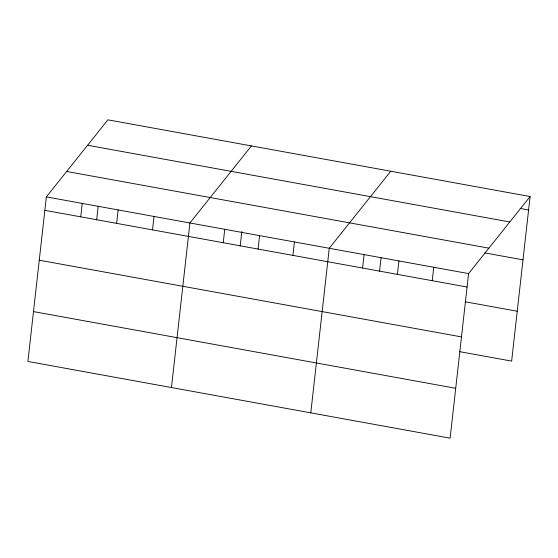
<?xml version="1.0" encoding="UTF-8"?>
<svg xmlns="http://www.w3.org/2000/svg" width="558" height="558" viewBox="0 0 558 558"><rect width="100%" height="100%" fill="white"/><g stroke="black" fill="none" stroke-linecap="round" stroke-linejoin="round"><path stroke-width="0.84" d="M46.363 196.897L27.9 361.465L450.125 438.17L468.587 273.594L530.1 196.535L107.875 119.831L46.363 196.897L468.587 273.594M80.743 216.846L82.249 203.412M96.646 219.971L98.18 206.265M116.629 223.367L118.136 209.934M152.522 229.889L154.029 216.455M171.459 387.545L189.915 222.977L251.428 145.91M223.242 242.737L224.748 229.303M240.198 246.05L241.83 231.486M258.075 249.063L259.582 235.629M292.908 255.39L294.415 241.956M310.792 412.857L329.248 248.282L390.767 171.222M362.574 268.042L364.081 254.615M379.531 271.355L381.072 257.656M397.415 274.376L398.921 260.942M432.248 280.702L433.754 267.268M530.1 196.535L511.637 361.103L459.813 351.693M520.098 208.427L528.593 209.968M87.571 145.261L509.803 221.965M66.66 171.466L488.885 248.164M484.769 252.9L522.999 259.84M44.856 210.324L467.081 287.028M465.407 301.815L517.238 311.231M39.255 260.202L461.487 336.906M33.494 311.587L455.719 388.291"/></g></svg>
